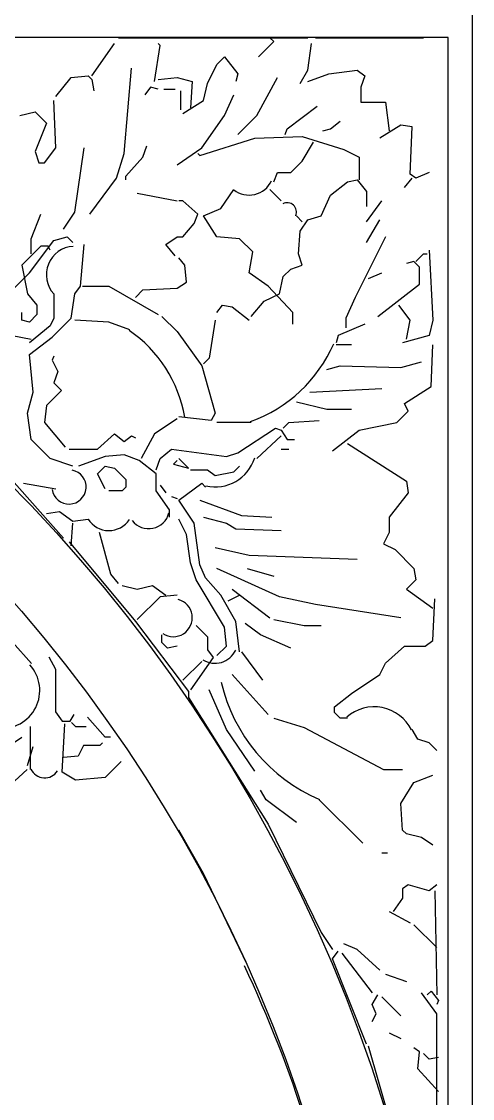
# Model space of a CAD drawing. Extents: x -747684 to -361709, y -438585 to -234743.
# Drawn here: x -372429.4 to -372289.8, y -242409 to -242075.7 of the extents above; entities that cross this region are included whole.
import ezdxf

# ---------------------------------------------------------------- set-up
doc = ezdxf.new("R2010")
doc.units = 0
doc.header["$LTSCALE"] = 100
doc.header["$MEASUREMENT"] = 0
doc.layers.add('2', color=1, linetype='CONTINUOUS')
doc.layers.add('2D', color=7, linetype='CONTINUOUS')

msp = doc.modelspace()

# ---------------------------------------------------------------- linework, layer by layer
at = {"layer": '2', "color": 8}
for p, q in [((-372407.59, -242092.51), (-372400.55, -242082.54)), ((-372399.38, -242080.78), (-372340.74, -242080.78)), ((-372388.24, -242094.27), (-372386.48, -242083.13)), ((-372386.48, -242083.13), (-372387.07, -242082.54)), ((-372351.29, -242081.95), (-372355.99, -242086.65)), ((-372352.47, -242080.78), (-372351.29, -242081.95)), ((-372340.74, -242090.75), (-372339.57, -242082.54)), ((-372338.39, -242080.78), (-372304.97, -242080.78)), ((-372368.89, -242088.99), (-372366.54, -242086.65)), ((-372366.54, -242086.65), (-372362.44, -242091.92)), ((-372397.62, -242116.55), (-372395.28, -242090.16)), ((-372371.82, -242094.86), (-372368.89, -242088.99)), ((-372418.73, -242098.96), (-372414.04, -242093.1)), ((-372414.04, -242093.1), (-372408.76, -242092.51)), ((-372408.76, -242092.51), (-372407.59, -242093.68)), ((-372407.59, -242093.68), (-372407, -242097.2)), ((-372387.07, -242093.68), (-372381.2, -242093.1)), ((-372381.2, -242093.1), (-372376.51, -242094.27)), ((-372362.44, -242091.92), (-372363.02, -242094.27)), ((-372356.57, -242104.83), (-372350.12, -242093.1)), ((-372343.08, -242094.86), (-372340.74, -242090.75)), ((-372340.74, -242094.27), (-372334.29, -242091.92)), ((-372334.29, -242091.92), (-372325.49, -242090.75)), ((-372325.49, -242090.75), (-372323.15, -242092.51)), ((-372323.15, -242092.51), (-372324.32, -242096.03)), ((-372389.41, -242096.03), (-372391.17, -242098.37)), ((-372387.07, -242096.62), (-372389.41, -242096.03)), ((-372385.31, -242096.62), (-372381.79, -242096.62)), ((-372380.03, -242103.07), (-372380.03, -242097.2)), ((-372376.51, -242094.27), (-372377.1, -242102.48)), ((-372372.99, -242100.13), (-372371.82, -242094.86)), ((-372324.32, -242096.03), (-372324.32, -242100.72)), ((-372418.73, -242114.79), (-372419.32, -242100.13)), ((-372379.44, -242104.24), (-372372.99, -242100.13)), ((-372366.54, -242104.83), (-372363.61, -242098.37)), ((-372429.88, -242104.83), (-372425.18, -242103.65)), ((-372425.18, -242103.65), (-372421.67, -242107.17)), ((-372347.19, -242108.93), (-372337.81, -242101.89)), ((-372324.32, -242100.72), (-372316.69, -242100.72)), ((-372316.69, -242100.72), (-372315.52, -242109.52)), ((-372421.67, -242107.17), (-372425.18, -242115.97)), ((-372373.58, -242114.79), (-372366.54, -242104.83)), ((-372362.44, -242110.69), (-372356.57, -242104.83)), ((-372333.7, -242108.93), (-372330.77, -242106.58)), ((-372347.78, -242110.69), (-372347.19, -242108.93)), ((-372336.05, -242109.52), (-372333.7, -242108.93)), ((-372312, -242107.76), (-372318.45, -242111.86)), ((-372308.48, -242108.34), (-372312, -242107.76)), ((-372309.07, -242123), (-372308.48, -242108.34)), ((-372374.16, -242117.14), (-372357.16, -242111.86)), ((-372357.16, -242111.86), (-372342.5, -242111.28)), ((-372342.5, -242111.28), (-372329.6, -242115.38)), ((-372342.5, -242118.9), (-372338.98, -242113.04)), ((-372425.18, -242115.97), (-372424.01, -242119.49)), ((-372422.25, -242119.49), (-372418.73, -242114.79)), ((-372412.87, -242134.73), (-372409.94, -242114.79)), ((-372399.97, -242124.18), (-372397.62, -242116.55)), ((-372391.76, -242117.73), (-372390.58, -242114.21)), ((-372381.2, -242120.07), (-372373.58, -242114.79)), ((-372374.75, -242116.55), (-372374.16, -242117.14)), ((-372329.6, -242115.38), (-372324.9, -242117.73)), ((-372424.01, -242119.49), (-372422.25, -242119.49)), ((-372397.04, -242123.59), (-372391.76, -242117.73)), ((-372346.02, -242122.42), (-372342.5, -242118.9)), ((-372324.9, -242117.73), (-372324.9, -242124.76)), ((-372397.04, -242124.76), (-372397.04, -242123.59)), ((-372351.29, -242125.35), (-372350.12, -242122.42)), ((-372350.12, -242122.42), (-372346.02, -242122.42)), ((-372307.31, -242124.18), (-372309.07, -242123)), ((-372303.21, -242122.42), (-372307.31, -242124.18)), ((-372408.18, -242135.32), (-372399.97, -242124.18)), ((-372333.7, -242129.46), (-372328.42, -242125.35)), ((-372328.42, -242125.35), (-372325.49, -242124.76)), ((-372325.49, -242124.76), (-372322.56, -242128.28)), ((-372310.83, -242127.11), (-372308.48, -242124.18)), ((-372393.52, -242128.87), (-372381.2, -242131.21)), ((-372367.71, -242133.56), (-372363.61, -242127.7)), ((-372348.95, -242131.21), (-372352.47, -242127.7)), ((-372336.63, -242135.91), (-372333.7, -242129.46)), ((-372322.56, -242128.28), (-372322.56, -242132.97)), ((-372379.44, -242131.21), (-372380.62, -242131.21)), ((-372374.75, -242135.32), (-372379.44, -242131.21)), ((-372372.99, -242135.91), (-372367.71, -242133.56)), ((-372322.56, -242137.67), (-372317.87, -242131.21)), ((-372426.36, -242142.94), (-372423.42, -242135.32)), ((-372416.39, -242140.01), (-372412.87, -242134.73)), ((-372375.92, -242138.25), (-372374.75, -242135.32)), ((-372368.89, -242142.36), (-372372.99, -242135.91)), ((-372342.5, -242137.67), (-372344.26, -242135.91)), ((-372343.08, -242140.6), (-372340.74, -242137.08)), ((-372340.74, -242137.08), (-372336.63, -242135.91)), ((-372322.56, -242144.12), (-372318.45, -242137.08)), ((-372379.44, -242142.36), (-372375.92, -242138.25)), ((-372343.67, -242147.63), (-372343.08, -242140.6)), ((-372426.94, -242153.5), (-372419.32, -242143.53)), ((-372426.36, -242147.63), (-372426.36, -242142.94)), ((-372419.32, -242143.53), (-372415.21, -242142.36)), ((-372415.21, -242142.36), (-372413.46, -242144.12)), ((-372384.72, -242144.7), (-372381.2, -242142.36)), ((-372381.2, -242142.36), (-372379.44, -242142.36)), ((-372361.85, -242142.94), (-372368.89, -242142.36)), ((-372357.74, -242147.05), (-372361.85, -242142.94)), ((-372316.69, -242142.36), (-372326.08, -242161.12)), ((-372423.42, -242145.29), (-372429.29, -242151.15)), ((-372421.08, -242145.29), (-372423.42, -242145.29)), ((-372420.49, -242146.46), (-372421.08, -242145.29)), ((-372411.11, -242157.6), (-372409.94, -242144.7)), ((-372381.79, -242148.22), (-372384.72, -242144.7)), ((-372358.92, -242153.5), (-372357.74, -242147.05)), ((-372303.21, -242146.46), (-372302.03, -242168.16)), ((-372378.86, -242151.15), (-372380.62, -242148.81)), ((-372342.5, -242151.15), (-372343.67, -242147.63)), ((-372307.9, -242149.98), (-372310.24, -242150.57)), ((-372306.14, -242151.74), (-372307.9, -242149.98)), ((-372307.31, -242149.98), (-372304.97, -242147.63)), ((-372304.97, -242147.63), (-372303.79, -242147.63)), ((-372432.81, -242159.36), (-372426.94, -242153.5)), ((-372429.29, -242151.15), (-372427.53, -242159.95)), ((-372378.27, -242156.43), (-372378.86, -242151.15)), ((-372353.05, -242157.6), (-372358.92, -242153.5)), ((-372348.36, -242154.67), (-372346.02, -242152.33)), ((-372346.02, -242152.33), (-372342.5, -242151.15)), ((-372321.97, -242155.26), (-372317.87, -242153.5)), ((-372306.14, -242157.02), (-372306.14, -242151.74)), ((-372381.2, -242158.19), (-372378.27, -242156.43)), ((-372349.53, -242159.95), (-372348.36, -242154.67)), ((-372319.04, -242166.99), (-372306.14, -242157.02)), ((-372427.53, -242159.95), (-372424.6, -242163.47)), ((-372419.32, -242159.95), (-372419.32, -242167.57)), ((-372414.04, -242167.57), (-372412.87, -242159.95)), ((-372412.87, -242159.95), (-372411.11, -242157.6)), ((-372410.52, -242157.6), (-372402.31, -242157.6)), ((-372402.31, -242157.6), (-372387.07, -242166.4)), ((-372394.1, -242161.12), (-372391.76, -242158.78)), ((-372391.76, -242158.78), (-372381.2, -242158.19)), ((-372354.23, -242162.3), (-372349.53, -242159.95)), ((-372345.43, -242165.81), (-372353.05, -242157.6)), ((-372424.6, -242163.47), (-372424.6, -242166.4)), ((-372368.89, -242165.81), (-372367.13, -242163.47)), ((-372367.13, -242163.47), (-372364.2, -242164.05)), ((-372358.33, -242166.99), (-372354.23, -242162.3)), ((-372326.08, -242161.12), (-372329.01, -242167.57)), ((-372309.07, -242168.16), (-372312.59, -242163.47)), ((-372429.29, -242168.16), (-372429.29, -242165.81)), ((-372424.6, -242166.4), (-372426.94, -242168.75)), ((-372385.89, -242166.99), (-372381.2, -242171.68)), ((-372364.2, -242164.05), (-372358.92, -242168.16)), ((-372345.43, -242169.33), (-372345.43, -242165.81)), ((-372426.94, -242168.75), (-372429.29, -242168.16)), ((-372420.49, -242169.92), (-372426.94, -242175.2)), ((-372419.32, -242167.57), (-372420.49, -242169.92)), ((-372419.91, -242173.44), (-372414.04, -242167.57)), ((-372402.31, -242168.75), (-372412.87, -242168.16)), ((-372395.86, -242171.09), (-372402.31, -242168.75)), ((-372369.47, -242168.16), (-372371.23, -242179.89)), ((-372323.15, -242169.33), (-372331.36, -242172.85)), ((-372329.01, -242167.57), (-372329.01, -242170.51)), ((-372310.24, -242174.02), (-372309.07, -242168.16)), ((-372302.03, -242168.16), (-372303.21, -242172.85)), ((-372432.22, -242172.85), (-372426.36, -242174.02)), ((-372426.94, -242178.72), (-372419.91, -242173.44)), ((-372381.2, -242171.68), (-372373.58, -242182.23)), ((-372331.36, -242172.85), (-372331.94, -242175.2)), ((-372303.21, -242172.85), (-372311.42, -242175.2)), ((-372327.25, -242175.78), (-372331.94, -242175.78)), ((-372302.62, -242188.69), (-372302.03, -242175.78)), ((-372425.77, -242190.44), (-372426.94, -242178.72)), ((-372419.32, -242179.3), (-372419.91, -242180.48)), ((-372419.91, -242180.48), (-372418.15, -242183.99)), ((-372371.23, -242179.89), (-372372.99, -242181.65)), ((-372373.58, -242182.23), (-372369.47, -242196.9)), ((-372334.87, -242183.41), (-372330.77, -242182.23)), ((-372330.77, -242182.23), (-372312, -242182.82)), ((-372312, -242182.82), (-372305.55, -242181.06)), ((-372418.15, -242183.99), (-372419.32, -242187.51)), ((-372427.53, -242196.9), (-372425.77, -242190.44)), ((-372416.97, -242189.86), (-372421.67, -242194.55)), ((-372419.32, -242187.51), (-372416.97, -242189.86)), ((-372340.15, -242190.44), (-372317.87, -242189.27)), ((-372310.83, -242193.96), (-372302.62, -242188.69)), ((-372344.26, -242193.38), (-372334.87, -242195.72)), ((-372309.66, -242196.31), (-372310.83, -242193.96)), ((-372426.36, -242205.11), (-372427.53, -242196.9)), ((-372421.67, -242194.55), (-372422.25, -242199.83)), ((-372369.47, -242196.9), (-372370.65, -242199.24)), ((-372334.87, -242195.72), (-372327.25, -242195.72)), ((-372313.18, -242199.83), (-372309.66, -242196.31)), ((-372422.25, -242199.83), (-372415.8, -242207.45)), ((-372381.2, -242198.65), (-372388.24, -242203.35)), ((-372370.65, -242199.24), (-372380.62, -242198.07)), ((-372358.33, -242199.83), (-372368.89, -242199.83)), ((-372348.36, -242201.59), (-372346.6, -242199.83)), ((-372346.6, -242199.83), (-372337.22, -242199.24)), ((-372324.9, -242202.17), (-372313.18, -242199.83)), ((-372405.83, -242208.04), (-372400.55, -242203.35)), ((-372400.55, -242203.35), (-372397.62, -242205.69)), ((-372397.62, -242205.69), (-372395.28, -242203.93)), ((-372395.28, -242203.93), (-372394.1, -242204.52)), ((-372388.24, -242203.35), (-372392.34, -242210.97)), ((-372362.44, -242209.21), (-372350.71, -242201.59)), ((-372356.57, -242210.97), (-372348.95, -242203.93)), ((-372350.71, -242201.59), (-372348.95, -242202.17)), ((-372348.95, -242202.17), (-372347.19, -242205.11)), ((-372333.11, -242208.62), (-372324.9, -242202.17)), ((-372420.49, -242210.97), (-372426.36, -242205.11)), ((-372347.19, -242205.11), (-372344.84, -242205.11)), ((-372328.42, -242206.28), (-372310.24, -242218.01)), ((-372414.63, -242208.04), (-372405.83, -242208.04)), ((-372403.49, -242210.38), (-372411.7, -242213.32)), ((-372397.62, -242209.8), (-372403.49, -242210.38)), ((-372392.93, -242211.56), (-372397.62, -242209.8)), ((-372386.48, -242210.97), (-372382.96, -242208.04)), ((-372382.96, -242208.04), (-372365.95, -242210.38)), ((-372365.95, -242210.38), (-372362.44, -242209.21)), ((-372348.95, -242208.04), (-372346.6, -242208.04)), ((-372413.46, -242213.32), (-372420.49, -242210.97)), ((-372405.83, -242215.66), (-372403.49, -242213.32)), ((-372403.49, -242213.32), (-372400.55, -242213.9)), ((-372400.55, -242213.9), (-372397.04, -242217.42)), ((-372387.65, -242215.66), (-372392.93, -242211.56)), ((-372387.65, -242214.49), (-372386.48, -242210.97)), ((-372381.2, -242211.56), (-372382.37, -242212.73)), ((-372382.37, -242212.73), (-372377.68, -242213.9)), ((-372377.68, -242213.9), (-372380.62, -242210.97)), ((-372363.61, -242215.07), (-372361.85, -242213.32)), ((-372433.98, -242215.66), (-372416.39, -242235.6)), ((-372403.49, -242220.35), (-372405.83, -242215.66)), ((-372387.65, -242220.94), (-372387.65, -242215.66)), ((-372377.1, -242214.49), (-372371.82, -242214.49)), ((-372371.82, -242214.49), (-372369.47, -242216.25)), ((-372369.47, -242216.25), (-372363.61, -242215.07)), ((-372428.7, -242218.59), (-372418.73, -242220.35)), ((-372397.04, -242219.77), (-372398.21, -242220.94)), ((-372397.04, -242217.42), (-372397.04, -242219.77)), ((-372386.48, -242219.18), (-372384.72, -242221.53)), ((-372380.62, -242223.87), (-372373.58, -242218.59)), ((-372373.58, -242218.59), (-372372.41, -242219.77)), ((-372310.24, -242218.01), (-372309.66, -242221.53)), ((-372398.21, -242220.94), (-372402.31, -242220.94)), ((-372383.55, -242226.8), (-372387.65, -242220.94)), ((-372382.96, -242222.7), (-372381.2, -242223.28)), ((-372375.92, -242230.91), (-372380.62, -242223.87)), ((-372374.16, -242223.87), (-372361.26, -242228.56)), ((-372309.66, -242221.53), (-372315.52, -242229.15)), ((-372383.55, -242229.15), (-372383.55, -242226.8)), ((-372421.67, -242227.98), (-372417.56, -242227.39)), ((-372417.56, -242227.39), (-372413.46, -242230.32)), ((-372413.46, -242230.32), (-372408.76, -242229.74)), ((-372378.27, -242234.43), (-372380.62, -242229.74)), ((-372372.99, -242229.15), (-372365.95, -242230.91)), ((-372361.26, -242228.56), (-372351.88, -242229.15)), ((-372315.52, -242229.15), (-372315.52, -242233.84)), ((-372414.04, -242237.95), (-372413.46, -242230.91)), ((-372401.73, -242246.74), (-372405.25, -242233.84)), ((-372374.16, -242243.81), (-372375.92, -242230.91)), ((-372365.95, -242230.91), (-372363.02, -242232.67)), ((-372363.02, -242232.67), (-372348.95, -242233.25)), ((-372315.52, -242233.84), (-372317.28, -242237.36)), ((-372414.63, -242236.77), (-372394.1, -242261.4)), ((-372377.1, -242243.22), (-372378.27, -242234.43)), ((-372369.47, -242238.53), (-372358.92, -242240.88)), ((-372317.28, -242237.36), (-372313.76, -242239.12)), ((-372313.76, -242239.12), (-372307.9, -242244.98)), ((-372375.34, -242248.5), (-372377.1, -242243.22)), ((-372372.41, -242247.91), (-372374.16, -242243.81)), ((-372358.92, -242240.88), (-372325.49, -242242.05)), ((-372399.38, -242249.67), (-372401.73, -242246.74)), ((-372349.53, -242253.78), (-372368.89, -242244.98)), ((-372359.5, -242244.98), (-372351.29, -242247.33)), ((-372307.9, -242244.98), (-372307.31, -242248.5)), ((-372398.21, -242250.26), (-372393.52, -242251.43)), ((-372393.52, -242251.43), (-372388.83, -242250.26)), ((-372388.83, -242250.26), (-372384.72, -242253.19)), ((-372366.54, -242263.16), (-372375.34, -242248.5)), ((-372367.71, -242253.19), (-372372.41, -242247.91)), ((-372307.31, -242248.5), (-372310.24, -242251.43)), ((-372386.48, -242253.78), (-372393.52, -242260.82)), ((-372381.2, -242253.19), (-372386.48, -242253.78)), ((-372363.02, -242261.4), (-372367.71, -242253.19)), ((-372365.37, -242254.95), (-372361.85, -242253.19)), ((-372364.2, -242251.43), (-372352.47, -242260.23)), ((-372338.39, -242256.12), (-372349.53, -242253.78)), ((-372310.24, -242251.43), (-372302.03, -242257.3)), ((-372312, -242260.23), (-372338.39, -242256.12)), ((-372302.03, -242267.27), (-372301.45, -242254.37)), ((-372394.1, -242261.4), (-372377.68, -242283.1)), ((-372375.34, -242262.58), (-372371.82, -242266.09)), ((-372365.95, -242269.03), (-372366.54, -242263.16)), ((-372361.85, -242270.79), (-372363.02, -242261.4)), ((-372355.4, -242265.51), (-372360.09, -242261.99)), ((-372351.29, -242260.82), (-372341.91, -242262.58)), ((-372341.91, -242262.58), (-372336.63, -242262.58)), ((-372385.89, -242267.85), (-372385.89, -242265.51)), ((-372371.82, -242266.09), (-372371.82, -242270.2)), ((-372346.02, -242269.61), (-372355.4, -242265.51)), ((-372304.38, -242269.03), (-372302.03, -242267.27)), ((-372426.32, -242274.43), (-372432.12, -242267.79)), ((-372384.13, -242269.61), (-372385.89, -242267.85)), ((-372381.2, -242269.03), (-372384.13, -242269.61)), ((-372371.82, -242270.2), (-372370.06, -242272.54)), ((-372368.89, -242271.96), (-372365.95, -242269.03)), ((-372316.69, -242274.3), (-372310.83, -242269.03)), ((-372310.83, -242269.03), (-372304.38, -242269.03)), ((-372420.93, -242272.35), (-372418.85, -242276.09)), ((-372379.44, -242279.58), (-372373.58, -242273.72)), ((-372370.06, -242272.54), (-372377.1, -242282.51)), ((-372361.26, -242270.79), (-372354.81, -242279.58)), ((-372418.85, -242276.09), (-372418.85, -242289.36)), ((-372318.45, -242277.82), (-372316.69, -242274.3)), ((-372364.2, -242277.82), (-372353.05, -242290.14)), ((-372327.25, -242283.69), (-372318.45, -242277.82)), ((-372377.68, -242283.1), (-372377.68, -242284.86)), ((-372365.95, -242294.83), (-372371.23, -242282.51)), ((-372332.53, -242287.79), (-372327.25, -242283.69)), ((-372377.68, -242284.86), (-372353.05, -242324.15)), ((-372418.85, -242289.36), (-372416.78, -242292.26)), ((-372414.29, -242292.26), (-372413.05, -242290.18)), ((-372332.53, -242289.55), (-372332.53, -242287.79)), ((-372330.77, -242291.31), (-372332.53, -242289.55)), ((-372426.73, -242293.92), (-372426.73, -242307.19)), ((-372416.78, -242292.26), (-372414.29, -242292.26)), ((-372416.78, -242308.02), (-372415.95, -242293.09)), ((-372413.88, -242292.67), (-372412.63, -242293.92)), ((-372412.63, -242293.92), (-372409.32, -242293.92)), ((-372403.51, -242297.23), (-372408.9, -242291.01)), ((-372351.29, -242291.31), (-372341.91, -242294.24)), ((-372328.42, -242291.31), (-372330.77, -242291.31)), ((-372436.27, -242301.8), (-372429.22, -242297.23)), ((-372401.85, -242297.23), (-372403.51, -242297.23)), ((-372357.16, -242307.73), (-372365.95, -242294.83)), ((-372341.91, -242294.24), (-372317.28, -242307.14)), ((-372306.73, -242297.76), (-372308.48, -242294.83)), ((-372425.82, -242300.2), (-372427.58, -242306.06)), ((-372410.14, -242299.72), (-372411.8, -242303.04)), ((-372405.17, -242299.72), (-372410.14, -242299.72)), ((-372404.34, -242298.89), (-372405.17, -242299.72)), ((-372303.21, -242298.93), (-372306.73, -242297.76)), ((-372300.86, -242301.28), (-372303.21, -242298.93)), ((-372411.8, -242303.04), (-372416.36, -242303.45)), ((-372427.56, -242307.19), (-372436.68, -242315.48)), ((-372398.53, -242304.7), (-372403.51, -242309.67)), ((-372317.28, -242307.14), (-372311.42, -242307.14)), ((-372412.63, -242310.5), (-372416.78, -242308.02)), ((-372403.51, -242309.67), (-372412.63, -242310.5)), ((-372307.9, -242311.25), (-372302.03, -242308.9)), ((-372353.64, -242316.53), (-372355.4, -242313.59)), ((-372312, -242317.7), (-372307.9, -242311.25)), ((-372344.26, -242323.56), (-372353.64, -242316.53)), ((-372323.73, -242330.01), (-372337.22, -242316.53)), ((-372311.42, -242325.91), (-372312, -242317.7)), ((-372372.99, -242339.4), (-372380.62, -242325.91)), ((-372353.05, -242324.15), (-372336.63, -242357.58)), ((-372310.24, -242327.08), (-372311.42, -242325.91)), ((-372305.55, -242328.26), (-372310.24, -242327.08)), ((-372302.03, -242330.6), (-372305.55, -242328.26)), ((-372317.87, -242332.95), (-372316.11, -242332.95)), ((-372359.5, -242367.55), (-372372.99, -242339.4)), ((-372309.66, -242342.92), (-372311.42, -242344.09)), ((-372303.21, -242344.68), (-372309.66, -242342.92)), ((-372300.86, -242342.92), (-372303.21, -242344.68)), ((-372311.42, -242347.02), (-372314.35, -242351.13)), ((-372311.42, -242344.09), (-372311.42, -242347.02)), ((-372301.45, -242344.68), (-372300.86, -242376.93)), ((-372315.52, -242351.13), (-372309.07, -242354.64)), ((-372307.9, -242355.23), (-372300.86, -242362.27)), ((-372336.63, -242357.58), (-372333.11, -242362.85)), ((-372333.11, -242365.79), (-372331.36, -242363.44)), ((-372325.49, -242362.85), (-372329.6, -242361.1)), ((-372318.45, -242369.31), (-372325.49, -242362.85)), ((-372322.56, -242392.18), (-372333.11, -242365.79)), ((-372330.18, -242364.03), (-372320.8, -242376.34)), ((-372316.69, -242370.48), (-372310.24, -242372.82)), ((-372320.8, -242379.86), (-372319.04, -242376.93)), ((-372300.86, -242382.79), (-372305.55, -242376.34)), ((-372303.79, -242376.93), (-372302.62, -242375.76)), ((-372302.62, -242375.76), (-372300.27, -242378.69)), ((-372319.63, -242382.79), (-372320.8, -242379.86)), ((-372317.87, -242377.52), (-372312, -242383.38)), ((-372300.27, -242378.69), (-372300.86, -242379.86)), ((-372320.8, -242385.14), (-372319.63, -242382.79)), ((-372300.86, -242418.57), (-372300.86, -242382.79)), ((-372315.52, -242388.66), (-372312, -242390.42)), ((-372314.35, -242419.15), (-372321.97, -242392.76)), ((-372306.14, -242394.52), (-372307.9, -242393.35)), ((-372306.73, -242399.8), (-372306.14, -242394.52)), ((-372303.21, -242396.87), (-372304.97, -242395.11)), ((-372300.27, -242396.28), (-372303.21, -242396.87)), ((-372300.27, -242406.84), (-372306.73, -242399.8))]:
    msp.add_line(p, q, dxfattribs=at)
for centre, radius, start, end in [((-372358.92, -242121.83), 7.62, 231.3402, 335.2249), ((-372347.19, -242134.73), 2.93, 338.1986, 116.5651), ((-372412.87, -242154.09), 8.8, 93.3665, 222.2737), ((-372419.32, -242205.11), 41.05, 9.7276, 55.4077), ((-372373.58, -242157.6), 44.57, 289.8552, 336.413), ((-372369.47, -242206.86), 12.9, 257.1957, 342.3499), ((-372414.63, -242219.77), 5.28, 188.1301, 79.6952), ((-372402.31, -242225.63), 7.62, 212.4712, 326.3099), ((-372390, -242226.22), 6.45, 217.875, 345.9638), ((-372382.37, -242260.23), 5.86, 236.3099, 74.7449), ((-372369.47, -242267.27), 7.04, 237.5288, 335.2249), ((-372435.44, -242282.72), 11.73, 264.0939, 42.2737), ((-372316.69, -242268.44), 52.19, 192.9465, 246.8858), ((-372320.21, -242300.69), 12.9, 26.5651, 131.1859), ((-372422.17, -242305.11), 4.69, 204.444, 327.5288), ((-372705.5, -242531.16), 381.77, 9.4479, 25.3086)]:
    msp.add_arc(centre, radius, start, end, dxfattribs=at)
at = {"layer": '2D', "color": 8}
for p, q in [((-372289.79, -243027.89), (-372289.79, -242073.18)), ((-372297.33, -242080.72), (-373236.95, -242080.72)), ((-372297.33, -243020.34), (-372297.33, -242080.72))]:
    msp.add_line(p, q, dxfattribs=at)
for radius in [470.9, 446.64, 345.31]:
    msp.add_circle((-372767.14, -242550.53), radius, dxfattribs=at)

doc.saveas('drawing.dxf')
